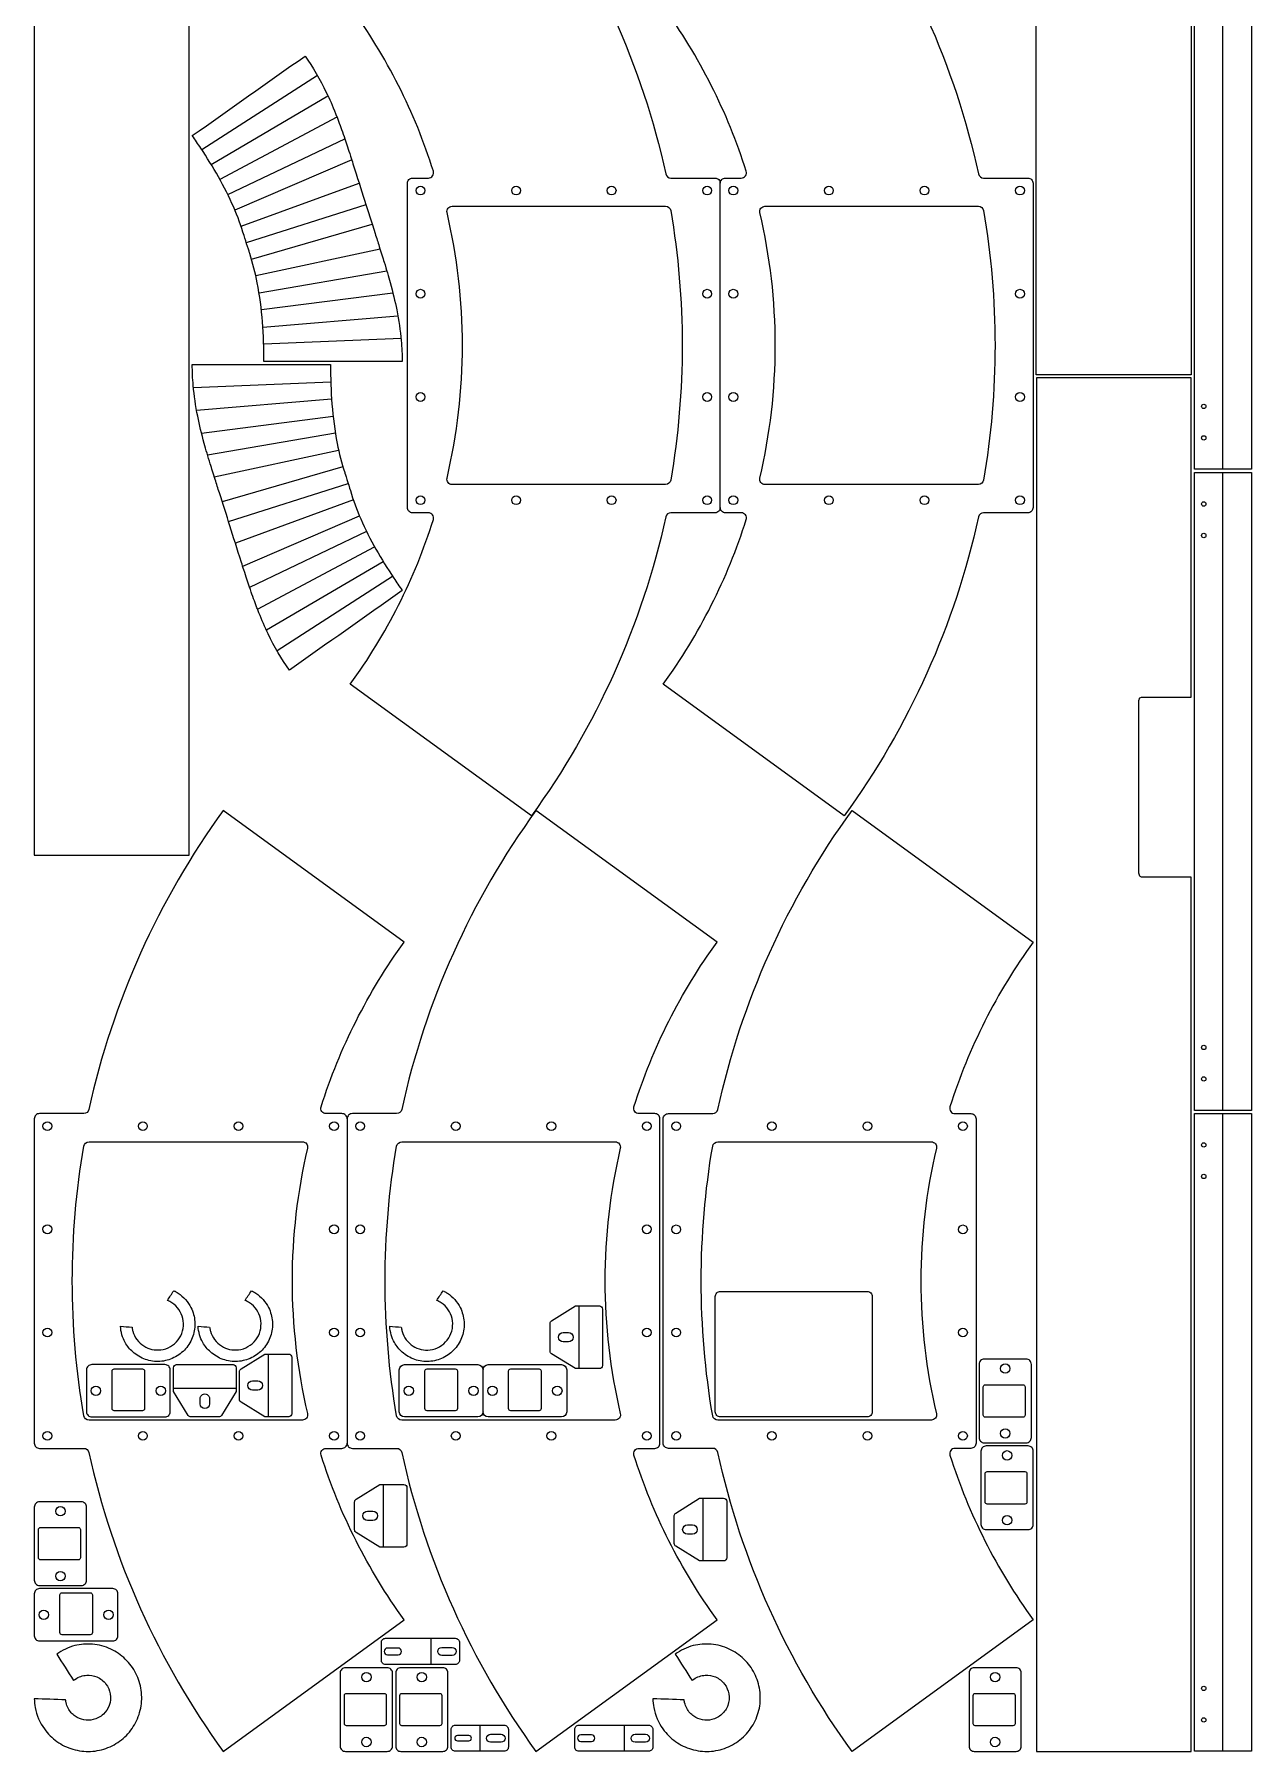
# Model space of a CAD drawing. Extents: x 2593 to 3757, y 6282 to 9264.
# Drawn here: x 2593 to 3757, y 6282 to 7924 of the extents above; entities that cross this region are included whole.
import ezdxf

# ---------------------------------------------------------------- set-up
doc = ezdxf.new("R2010")
doc.units = 0

# ---------------------------------------------------------------- blocks, each defined once
blk = doc.blocks.new('Part1909717118', base_point=(495, -40))
at = {"layer": '1'}
for points in [[(545, 35, 0.414214), (540, 40), (500, 40, 0.414214), (495, 35), (495, -35, 0.414214), (500, -40), (540, -40, 0.414214), (545, -35)], [(539, 13.5), (539, -13.5, -0.414214), (537, -15.5), (501, -15.5, -0.414214), (499, -13.5), (499, 13.5, -0.414214), (501, 15.5), (537, 15.5, -0.414214)]]:
    blk.add_lwpolyline(points, format="xyb", close=True, dxfattribs=at)
for centre in [(520, 31), (520, -31)]:
    blk.add_circle(centre, 4.5, dxfattribs=at)
blk = doc.blocks.new('Part1094538874', base_point=(495, -40))
at = {"layer": '1'}
for points in [[(545, 35, 0.414214), (540, 40), (500, 40, 0.414214), (495, 35), (495, -35, 0.414214), (500, -40), (540, -40, 0.414214), (545, -35)], [(539, 13.5), (539, -13.5, -0.414214), (537, -15.5), (501, -15.5, -0.414214), (499, -13.5), (499, 13.5, -0.414214), (501, 15.5), (537, 15.5, -0.414214)]]:
    blk.add_lwpolyline(points, format="xyb", close=True, dxfattribs=at)
for centre in [(520, 31), (520, -31)]:
    blk.add_circle(centre, 4.5, dxfattribs=at)
blk = doc.blocks.new('Part550898268', base_point=(495, -40))
at = {"layer": '1'}
for points in [[(545, 35, 0.414214), (540, 40), (500, 40, 0.414214), (495, 35), (495, -35, 0.414214), (500, -40), (540, -40, 0.414214), (545, -35)], [(539, 13.5), (539, -13.5, -0.414214), (537, -15.5), (501, -15.5, -0.414214), (499, -13.5), (499, 13.5, -0.414214), (501, 15.5), (537, 15.5, -0.414214)]]:
    blk.add_lwpolyline(points, format="xyb", close=True, dxfattribs=at)
for centre in [(520, 31), (520, -31)]:
    blk.add_circle(centre, 4.5, dxfattribs=at)
blk = doc.blocks.new('Part1420190071', base_point=(-37.2, 219.8))
at = {"layer": '1'}
for points in [[(12.9, 276.8), (12.9, 222.8, -0.414214), (9.9, 219.8), (-13, 219.8), (-35.7, 233.9, -0.259289), (-37.2, 236.4), (-37.2, 263.1, -0.259289), (-35.7, 265.6), (-13, 279.8), (9.9, 279.8, -0.414214)], [(-19.7, 254.3, -1), (-19.7, 245.3), (-24.7, 245.3, -1), (-24.7, 254.3)]]:
    blk.add_lwpolyline(points, format="xyb", close=True, dxfattribs=at)
at = {"layer": '2'}
blk.add_line((-9.8, 279.8), (-9.8, 219.8), dxfattribs=at)
blk = doc.blocks.new('Part1095108954', base_point=(-37.2, 219.8))
at = {"layer": '1'}
for points in [[(12.9, 276.8), (12.9, 222.8, -0.414214), (9.9, 219.8), (-13, 219.8), (-35.7, 233.9, -0.259289), (-37.2, 236.4), (-37.2, 263.1, -0.259289), (-35.7, 265.6), (-13, 279.8), (9.9, 279.8, -0.414214)], [(-19.7, 254.3, -1), (-19.7, 245.3), (-24.7, 245.3, -1), (-24.7, 254.3)]]:
    blk.add_lwpolyline(points, format="xyb", close=True, dxfattribs=at)
at = {"layer": '2'}
blk.add_line((-9.8, 279.8), (-9.8, 219.8), dxfattribs=at)
blk = doc.blocks.new('CommonPart', base_point=(3, 3))
at = {"layer": '1'}
blk.add_lwpolyline([(302, 607.7, 0.414214), (297, 612.7), (281.9, 612.7, -0.507251), (277.1, 619.2, -0.08052), (356.6, 776.7), (183.5, 902.4, 0.103464), (55.2, 616.7, -0.352294), (50.3, 612.7), (8, 612.7, 0.414214), (3, 607.7), (3, 297.7, 0.414214), (8, 292.7), (50.3, 292.7, -0.352294), (55.2, 288.8, 0.103464), (183.5, 3), (356.6, 128.8, -0.08052), (277.1, 286.2, -0.507251), (281.9, 292.7), (297, 292.7, 0.414214), (302, 297.7)], format="xyb", dxfattribs=at)
for points in [[(302, 607.7), (302, 297.7, 0.414214), (307, 292.7), (349.3, 292.7, -0.352294), (354.2, 288.8, 0.103464), (482.5, 3), (655.6, 128.8, -0.08052), (576.1, 286.2, -0.507251), (580.9, 292.7), (596, 292.7, 0.414214), (601, 297.7), (601, 607.7, 0.414214), (596, 612.7), (580.9, 612.7, -0.507251), (576.1, 619.2, -0.08052), (655.6, 776.7), (482.5, 902.4, 0.103464), (354.2, 616.7, -0.352294), (349.3, 612.7), (307, 612.7, 0.414214)], [(55.3, 585.7), (259.3, 585.7, -0.483733), (264.1, 579.6, 0.116221), (264.1, 325.9, -0.483733), (259.3, 319.7), (55.3, 319.7, -0.365353), (50.3, 323.9, -0.08503), (50.3, 581.6, -0.365353)], [(354.3, 585.7), (558.3, 585.7, -0.483733), (563.1, 579.6, 0.116221), (563.1, 325.9, -0.483733), (558.3, 319.7), (354.3, 319.7, -0.365353), (349.3, 323.9, -0.08503), (349.3, 581.6, -0.365353)]]:
    blk.add_lwpolyline(points, format="xyb", close=True, dxfattribs=at)
for centre in [(15.5, 600.7), (106.8, 600.7), (198.2, 600.7), (289.5, 600.7), (314.5, 600.7), (405.8, 600.7), (497.2, 600.7), (588.5, 600.7), (15.5, 502.1), (289.5, 502.1), (314.5, 502.1), (588.5, 502.1), (15.5, 403.4), (289.5, 403.4), (314.5, 403.4), (588.5, 403.4), (15.5, 304.7), (106.8, 304.7), (198.2, 304.7), (289.5, 304.7), (314.5, 304.7), (405.8, 304.7), (497.2, 304.7), (588.5, 304.7)]:
    blk.add_circle(centre, 4.2, dxfattribs=at)
blk = doc.blocks.new('CommonPart1517067469', base_point=(351.8044, 322.721))
at = {"layer": '1'}
blk.add_lwpolyline([(431.8044, 327.721, -0.414213562), (426.8044, 322.721), (356.8044, 322.721, -0.414213562), (351.8044, 327.721), (351.8044, 367.721, -0.414213562), (356.8044, 372.721), (426.8044, 372.721, -0.414213562), (431.8044, 367.721)], format="xyb", dxfattribs=at)
for points in [[(405.3044, 328.721), (378.3044, 328.721, -0.414213562), (376.3044, 330.721), (376.3044, 366.721, -0.414213562), (378.3044, 368.721), (405.3044, 368.721, -0.414213562), (407.3044, 366.721), (407.3044, 330.721, -0.414213562)], [(431.8045, 367.721, -0.414213562), (436.8045, 372.721), (506.8045, 372.721, -0.414213562), (511.8045, 367.721), (511.8045, 327.721, -0.414213562), (506.8045, 322.721), (436.8045, 322.721, -0.414213562), (431.8045, 327.721)], [(485.3045, 328.721), (458.3045, 328.721, -0.414213562), (456.3045, 330.721), (456.3045, 366.721, -0.414213562), (458.3045, 368.721), (485.3045, 368.721, -0.414213562), (487.3045, 366.721), (487.3045, 330.721, -0.414213562)]]:
    blk.add_lwpolyline(points, format="xyb", close=True, dxfattribs=at)
for centre in [(360.8044, 347.721), (422.8044, 347.721), (440.8045, 347.721), (502.8045, 347.721)]:
    blk.add_circle(centre, 4.5, dxfattribs=at)
blk = doc.blocks.new('Part101259975', base_point=(-37.2, 219.8))
at = {"layer": '1'}
for points in [[(12.9, 276.8), (12.9, 222.8, -0.414214), (9.9, 219.8), (-13, 219.8), (-35.7, 233.9, -0.259289), (-37.2, 236.4), (-37.2, 263.1, -0.259289), (-35.7, 265.6), (-13, 279.8), (9.9, 279.8, -0.414214)], [(-19.7, 254.3, -1), (-19.7, 245.3), (-24.7, 245.3, -1), (-24.7, 254.3)]]:
    blk.add_lwpolyline(points, format="xyb", close=True, dxfattribs=at)
at = {"layer": '2'}
blk.add_line((-9.8, 279.8), (-9.8, 219.8), dxfattribs=at)
blk = doc.blocks.new('Part1013852113', base_point=(-37.2, 219.8))
at = {"layer": '1'}
for points in [[(12.9, 276.8), (12.9, 222.8, -0.414214), (9.9, 219.8), (-13, 219.8), (-35.7, 233.9, -0.259289), (-37.2, 236.4), (-37.2, 263.1, -0.259289), (-35.7, 265.6), (-13, 279.8), (9.9, 279.8, -0.414214)], [(-19.7, 254.3, -1), (-19.7, 245.3), (-24.7, 245.3, -1), (-24.7, 254.3)]]:
    blk.add_lwpolyline(points, format="xyb", close=True, dxfattribs=at)
at = {"layer": '2'}
blk.add_line((-9.8, 279.8), (-9.8, 219.8), dxfattribs=at)
blk = doc.blocks.new('Part1647862757', base_point=(-25, -12.5))
at = {"layer": '1'}
for points in [[(49.7, 8.5), (49.7, -8.5, -0.414214), (45.7, -12.5), (-21, -12.5, -0.414214), (-25, -8.5), (-25, 8.5, -0.414214), (-21, 12.5), (45.7, 12.5, -0.414214)], [(-9, 3.2), (-19, 3.2, 1), (-19, -3.2), (-9, -3.2, 1)], [(42.7, 3.8, -1), (42.7, -3.8), (32.7, -3.8, -1), (32.7, 3.8)]]:
    blk.add_lwpolyline(points, format="xyb", close=True, dxfattribs=at)
at = {"layer": '2'}
blk.add_line((22.4, 12.5), (22.4, -12.5), dxfattribs=at)
blk = doc.blocks.new('Part1289745272', base_point=(-15, -12.5))
at = {"layer": '1'}
for points in [[(39.7, 8.5), (39.7, -8.5, -0.414214), (35.7, -12.5), (-11, -12.5, -0.414214), (-15, -8.5), (-15, 8.5, -0.414214), (-11, 12.5), (35.7, 12.5, -0.414214)], [(2, 2.5), (-9, 2.5, 1), (-9, -2.5), (2, -2.5, 1)], [(32.7, 3.8, -1), (32.7, -3.8), (22.7, -3.8, -1), (22.7, 3.8)]]:
    blk.add_lwpolyline(points, format="xyb", close=True, dxfattribs=at)
at = {"layer": '2'}
blk.add_line((12.4, 12.5), (12.4, -12.5), dxfattribs=at)
blk = doc.blocks.new('Part1858562523', base_point=(495, -40))
at = {"layer": '1'}
for points in [[(545, 35, 0.414214), (540, 40), (500, 40, 0.414214), (495, 35), (495, -35, 0.414214), (500, -40), (540, -40, 0.414214), (545, -35)], [(539, 13.5), (539, -13.5, -0.414214), (537, -15.5), (501, -15.5, -0.414214), (499, -13.5), (499, 13.5, -0.414214), (501, 15.5), (537, 15.5, -0.414214)]]:
    blk.add_lwpolyline(points, format="xyb", close=True, dxfattribs=at)
for centre in [(520, 31), (520, -31)]:
    blk.add_circle(centre, 4.5, dxfattribs=at)
blk = doc.blocks.new('Part1305250685', base_point=(-25, -12.5))
at = {"layer": '1'}
for points in [[(49.7, 8.5), (49.7, -8.5, -0.414214), (45.7, -12.5), (-21, -12.5, -0.414214), (-25, -8.5), (-25, 8.5, -0.414214), (-21, 12.5), (45.7, 12.5, -0.414214)], [(-9, 3.2), (-19, 3.2, 1), (-19, -3.2), (-9, -3.2, 1)], [(42.7, 3.8, -1), (42.7, -3.8), (32.7, -3.8, -1), (32.7, 3.8)]]:
    blk.add_lwpolyline(points, format="xyb", close=True, dxfattribs=at)
at = {"layer": '2'}
blk.add_line((22.4, 12.5), (22.4, -12.5), dxfattribs=at)
blk = doc.blocks.new('Part1298419908', base_point=(495, -40))
at = {"layer": '1'}
for points in [[(545, 35, 0.414214), (540, 40), (500, 40, 0.414214), (495, 35), (495, -35, 0.414214), (500, -40), (540, -40, 0.414214), (545, -35)], [(539, 13.5), (539, -13.5, -0.414214), (537, -15.5), (501, -15.5, -0.414214), (499, -13.5), (499, 13.5, -0.414214), (501, 15.5), (537, 15.5, -0.414214)]]:
    blk.add_lwpolyline(points, format="xyb", close=True, dxfattribs=at)
for centre in [(520, 31), (520, -31)]:
    blk.add_circle(centre, 4.5, dxfattribs=at)
blk = doc.blocks.new('Part1161481495', base_point=(-37.2, 219.8))
at = {"layer": '1'}
for points in [[(12.9, 276.8), (12.9, 222.8, -0.414214), (9.9, 219.8), (-13, 219.8), (-35.7, 233.9, -0.259289), (-37.2, 236.4), (-37.2, 263.1, -0.259289), (-35.7, 265.6), (-13, 279.8), (9.9, 279.8, -0.414214)], [(-19.7, 254.3, -1), (-19.7, 245.3), (-24.7, 245.3, -1), (-24.7, 254.3)]]:
    blk.add_lwpolyline(points, format="xyb", close=True, dxfattribs=at)
at = {"layer": '2'}
blk.add_line((-9.8, 279.8), (-9.8, 219.8), dxfattribs=at)
blk = doc.blocks.new('Part527272456', base_point=(-449.7, 445.9))
at = {"layer": '1'}
for points in [[(449.7, 619), (323.9, 445.9, 0.08052), (166.5, 525.4, 0.507251), (160, 520.6), (160, 505.5, -0.414214), (155, 500.5), (-155, 500.5, -0.414214), (-160, 505.5), (-160, 520.6, 0.507251), (-166.5, 525.4, 0.08052), (-323.9, 445.9), (-449.7, 619, -0.103464), (-163.9, 747.3, 0.352294), (-160, 752.2), (-160, 794.5, -0.414214), (-155, 799.5), (155, 799.5, -0.414214), (160, 794.5), (160, 752.2, 0.352294), (163.9, 747.3, -0.103464)], [(133, 747.2), (133, 543.2, -0.483733), (126.9, 538.4, 0.116221), (-126.9, 538.4, -0.483733), (-133, 543.2), (-133, 747.2, -0.365353), (-128.8, 752.2, -0.08503), (128.8, 752.2, -0.365353)]]:
    blk.add_lwpolyline(points, format="xyb", close=True, dxfattribs=at)
for centre in [(-148, 787), (-49.3, 787), (49.3, 787), (148, 787), (-148, 695.7), (148, 695.7), (-148, 604.3), (148, 604.3), (-148, 513), (-49.3, 513), (49.3, 513), (148, 513)]:
    blk.add_circle(centre, 4.2, dxfattribs=at)
blk = doc.blocks.new('Part1564377105', base_point=(495, -40))
at = {"layer": '1'}
for points in [[(545, 35, 0.414214), (540, 40), (500, 40, 0.414214), (495, 35), (495, -35, 0.414214), (500, -40), (540, -40, 0.414214), (545, -35)], [(539, 13.5), (539, -13.5, -0.414214), (537, -15.5), (501, -15.5, -0.414214), (499, -13.5), (499, 13.5, -0.414214), (501, 15.5), (537, 15.5, -0.414214)]]:
    blk.add_lwpolyline(points, format="xyb", close=True, dxfattribs=at)
for centre in [(520, 31), (520, -31)]:
    blk.add_circle(centre, 4.5, dxfattribs=at)
blk = doc.blocks.new('Part1990614633', base_point=(495, -40))
at = {"layer": '1'}
for points in [[(545, 35, 0.414214), (540, 40), (500, 40, 0.414214), (495, 35), (495, -35, 0.414214), (500, -40), (540, -40, 0.414214), (545, -35)], [(539, 13.5), (539, -13.5, -0.414214), (537, -15.5), (501, -15.5, -0.414214), (499, -13.5), (499, 13.5, -0.414214), (501, 15.5), (537, 15.5, -0.414214)]]:
    blk.add_lwpolyline(points, format="xyb", close=True, dxfattribs=at)
for centre in [(520, 31), (520, -31)]:
    blk.add_circle(centre, 4.5, dxfattribs=at)
blk = doc.blocks.new('Part727351628', base_point=(495, -40))
at = {"layer": '1'}
for points in [[(545, 35, 0.414214), (540, 40), (500, 40, 0.414214), (495, 35), (495, -35, 0.414214), (500, -40), (540, -40, 0.414214), (545, -35)], [(539, 13.5), (539, -13.5, -0.414214), (537, -15.5), (501, -15.5, -0.414214), (499, -13.5), (499, 13.5, -0.414214), (501, 15.5), (537, 15.5, -0.414214)]]:
    blk.add_lwpolyline(points, format="xyb", close=True, dxfattribs=at)
for centre in [(520, 31), (520, -31)]:
    blk.add_circle(centre, 4.5, dxfattribs=at)
blk = doc.blocks.new('Part500250810', base_point=(-124.7, -304.8))
at = {"layer": '1'}
blk.add_lwpolyline([(-70, 304.8), (-70, -304.8), (-124.7, -304.8), (-124.7, 304.8)], close=True, dxfattribs=at)
for centre in [(-115.7, 274.8), (-115.7, 244.7), (-115.7, -244.7), (-115.7, -274.8)]:
    blk.add_circle(centre, 2.1, dxfattribs=at)
at = {"layer": '2'}
blk.add_line((-97.4, -304.8), (-97.4, 304.8), dxfattribs=at)
blk = doc.blocks.new('Part271205796', base_point=(-124.7, -304.8))
at = {"layer": '1'}
blk.add_lwpolyline([(-70, 304.8), (-70, -304.8), (-124.7, -304.8), (-124.7, 304.8)], close=True, dxfattribs=at)
for centre in [(-115.7, 274.8), (-115.7, 244.7), (-115.7, -244.7), (-115.7, -274.8)]:
    blk.add_circle(centre, 2.1, dxfattribs=at)
at = {"layer": '2'}
blk.add_line((-97.4, -304.8), (-97.4, 304.8), dxfattribs=at)
blk = doc.blocks.new('Part218827107', base_point=(0, -150.8))
at = {"layer": '1'}
blk.add_open_spline([(292, -58), (266.7, -22), (241.3, 13.9), (215.9, 49.8), (215.9, 49.8), (212, 47.1), (208, 44.4), (204, 41.7), (204, 41.7), (186, 29.8), (167.3, 18.8), (147.4, 10.2), (147.4, 10.2), (138.6, 6.3), (129.5, 3.1), (120.3, 0.3), (120.3, 0.3), (114.6, -1.4), (103.8, -5), (103.2, -5.1), (103.2, -5.1), (94, -8.1), (84.7, -10.5), (75.3, -12.3), (75.3, -12.3), (50.5, -17.1), (25.2, -18.7), (0, -18.7), (0, -18.7), (0, -62.8), (0, -106.8), (0, -150.8), (0, -150.8), (6.6, -150.8), (13.2, -150.5), (20, -149.9), (20, -149.9), (29.6, -149), (39.2, -147.6), (49.4, -145.6), (49.4, -145.6), (57.5, -144), (66, -141.9), (75.5, -139.3), (75.5, -139.3), (81.3, -137.7), (87.8, -135.8), (94.9, -133.6), (94.9, -133.6), (99.2, -132.3), (104.2, -130.7), (109.9, -128.9), (109.9, -128.9), (114.1, -127.6), (118.2, -126.3), (122.4, -124.9), (122.4, -124.9), (144.5, -117.8), (162.8, -112.1), (189, -103.8), (189, -103.8), (191.4, -103), (193.8, -102.3), (196.2, -101.5), (196.2, -101.5), (203.1, -99.3), (207.7, -97.7), (212.7, -96.1), (212.7, -96.1), (219.1, -93.9), (224.5, -92), (229.7, -90), (229.7, -90), (230.9, -89.5), (232.2, -89.1), (233.5, -88.6), (233.5, -88.6), (234.7, -88.1), (235.9, -87.6), (237.1, -87.1), (237.1, -87.1), (244.3, -84.3), (251, -81.4), (257.3, -78.3), (257.3, -78.3), (269.8, -72.3), (281.3, -65.5), (292, -58)], degree=3, knots=[0, 0, 0, 0, 0.045455, 0.045455, 0.045455, 0.045455, 0.090909, 0.090909, 0.090909, 0.090909, 0.136364, 0.136364, 0.136364, 0.136364, 0.181818, 0.181818, 0.181818, 0.181818, 0.227273, 0.227273, 0.227273, 0.227273, 0.272727, 0.272727, 0.272727, 0.272727, 0.318182, 0.318182, 0.318182, 0.318182, 0.363636, 0.363636, 0.363636, 0.363636, 0.409091, 0.409091, 0.409091, 0.409091, 0.454545, 0.454545, 0.454545, 0.454545, 0.5, 0.5, 0.5, 0.5, 0.545455, 0.545455, 0.545455, 0.545455, 0.590909, 0.590909, 0.590909, 0.590909, 0.636364, 0.636364, 0.636364, 0.636364, 0.681818, 0.681818, 0.681818, 0.681818, 0.727273, 0.727273, 0.727273, 0.727273, 0.772727, 0.772727, 0.772727, 0.772727, 0.818182, 0.818182, 0.818182, 0.818182, 0.863636, 0.863636, 0.863636, 0.863636, 0.909091, 0.909091, 0.909091, 0.909091, 0.954545, 0.954545, 0.954545, 0.954545, 1, 1, 1, 1], dxfattribs=at)
at = {"layer": '2'}
for p, q in [((273.4, -69.8), (202.3, 40.6)), ((233.6, -88.5), (174.1, 23.5)), ((188.4, 31.7), (253.9, -79.9)), ((129.3, 3.2), (170.6, -109.6)), ((192.7, -102.6), (144.6, 9)), ((159.6, 15.8), (212.9, -96)), ((65.4, -142), (49.3, -16.2)), ((65.6, -14), (86.6, -136.1)), ((107.3, -129.8), (81.9, -11)), ((97.7, -6.8), (131.2, -122.1)), ((149.8, -116.2), (113.6, -1.8)), ((22, -149.7), (16.5, -18.5)), ((32.9, -17.7), (43.8, -146.7))]:
    blk.add_line(p, q, dxfattribs=at)
blk = doc.blocks.new('CommonPart524169450', base_point=(305, 897.3))
at = {"layer": '1'}
blk.add_lwpolyline([(658.6, 1192, -0.414214), (653.6, 1187), (611.4, 1187, 0.352294), (606.5, 1183.1, -0.103464), (478.1, 897.3), (305, 1023.1, 0.08052), (384.5, 1180.5, 0.507251), (379.7, 1187), (364.6, 1187, -0.414214), (359.6, 1192), (359.6, 1502, -0.414214), (364.6, 1507), (379.7, 1507, 0.507251), (384.5, 1513.5, 0.08052), (305, 1671), (478.1, 1796.8, -0.103464), (606.5, 1511, 0.352294), (611.4, 1507), (653.6, 1507, -0.414214), (658.6, 1502)], format="xyb", dxfattribs=at)
for points in [[(658.6, 1502, -0.414214), (663.6, 1507), (678.7, 1507, 0.507251), (683.5, 1513.5, 0.08052), (604, 1671), (777.1, 1796.8, -0.103464), (905.5, 1511, 0.352294), (910.4, 1507), (952.6, 1507, -0.414214), (957.6, 1502), (957.6, 1192, -0.414214), (952.6, 1187), (910.4, 1187, 0.352294), (905.5, 1183.1, -0.103464), (777.1, 897.3), (604, 1023.1, 0.08052), (683.5, 1180.5, 0.507251), (678.7, 1187), (663.6, 1187, -0.414214), (658.6, 1192)], [(606.4, 1214), (402.4, 1214, -0.483733), (397.5, 1220.2, 0.116221), (397.5, 1473.9, -0.483733), (402.4, 1480), (606.4, 1480, -0.365353), (611.3, 1475.9, -0.08503), (611.3, 1218.2, -0.365353)], [(905.4, 1214), (701.4, 1214, -0.483733), (696.5, 1220.2, 0.116221), (696.5, 1473.9, -0.483733), (701.4, 1480), (905.4, 1480, -0.365353), (910.3, 1475.9, -0.08503), (910.3, 1218.2, -0.365353)]]:
    blk.add_lwpolyline(points, format="xyb", close=True, dxfattribs=at)
for centre in [(372.1, 1495), (463.5, 1495), (554.8, 1495), (646.1, 1495), (671.1, 1495), (762.5, 1495), (853.8, 1495), (945.1, 1495), (372.1, 1396.4), (646.1, 1396.4), (671.1, 1396.4), (945.1, 1396.4), (372.1, 1297.7), (646.1, 1297.7), (671.1, 1297.7), (945.1, 1297.7), (372.1, 1199), (463.5, 1199), (554.8, 1199), (646.1, 1199), (671.1, 1199), (762.5, 1199), (853.8, 1199), (945.1, 1199)]:
    blk.add_circle(centre, 4.2, dxfattribs=at)
blk = doc.blocks.new('Part1910796344', base_point=(-124.7, -304.8))
at = {"layer": '1'}
blk.add_lwpolyline([(-70, 304.8), (-70, -304.8), (-124.7, -304.8), (-124.7, 304.8)], close=True, dxfattribs=at)
for centre in [(-115.7, 274.8), (-115.7, 244.7), (-115.7, -244.7), (-115.7, -274.8)]:
    blk.add_circle(centre, 2.1, dxfattribs=at)
at = {"layer": '2'}
blk.add_line((-97.4, -304.8), (-97.4, 304.8), dxfattribs=at)
blk = doc.blocks.new('Part1495956721', base_point=(0, -150.8))
at = {"layer": '1'}
blk.add_open_spline([(292, -58), (266.7, -22), (241.3, 13.9), (215.9, 49.8), (215.9, 49.8), (212, 47.1), (208, 44.4), (204, 41.7), (204, 41.7), (186, 29.8), (167.3, 18.8), (147.4, 10.2), (147.4, 10.2), (138.6, 6.3), (129.5, 3.1), (120.3, 0.3), (120.3, 0.3), (114.6, -1.4), (103.8, -5), (103.2, -5.1), (103.2, -5.1), (94, -8.1), (84.7, -10.5), (75.3, -12.3), (75.3, -12.3), (50.5, -17.1), (25.2, -18.7), (0, -18.7), (0, -18.7), (0, -62.8), (0, -106.8), (0, -150.8), (0, -150.8), (6.6, -150.8), (13.2, -150.5), (20, -149.9), (20, -149.9), (29.6, -149), (39.2, -147.6), (49.4, -145.6), (49.4, -145.6), (57.5, -144), (66, -141.9), (75.5, -139.3), (75.5, -139.3), (81.3, -137.7), (87.8, -135.8), (94.9, -133.6), (94.9, -133.6), (99.2, -132.3), (104.2, -130.7), (109.9, -128.9), (109.9, -128.9), (114.1, -127.6), (118.2, -126.3), (122.4, -124.9), (122.4, -124.9), (144.5, -117.8), (162.8, -112.1), (189, -103.8), (189, -103.8), (191.4, -103), (193.8, -102.3), (196.2, -101.5), (196.2, -101.5), (203.1, -99.3), (207.7, -97.7), (212.7, -96.1), (212.7, -96.1), (219.1, -93.9), (224.5, -92), (229.7, -90), (229.7, -90), (230.9, -89.5), (232.2, -89.1), (233.5, -88.6), (233.5, -88.6), (234.7, -88.1), (235.9, -87.6), (237.1, -87.1), (237.1, -87.1), (244.3, -84.3), (251, -81.4), (257.3, -78.3), (257.3, -78.3), (269.8, -72.3), (281.3, -65.5), (292, -58)], degree=3, knots=[0, 0, 0, 0, 0.045455, 0.045455, 0.045455, 0.045455, 0.090909, 0.090909, 0.090909, 0.090909, 0.136364, 0.136364, 0.136364, 0.136364, 0.181818, 0.181818, 0.181818, 0.181818, 0.227273, 0.227273, 0.227273, 0.227273, 0.272727, 0.272727, 0.272727, 0.272727, 0.318182, 0.318182, 0.318182, 0.318182, 0.363636, 0.363636, 0.363636, 0.363636, 0.409091, 0.409091, 0.409091, 0.409091, 0.454545, 0.454545, 0.454545, 0.454545, 0.5, 0.5, 0.5, 0.5, 0.545455, 0.545455, 0.545455, 0.545455, 0.590909, 0.590909, 0.590909, 0.590909, 0.636364, 0.636364, 0.636364, 0.636364, 0.681818, 0.681818, 0.681818, 0.681818, 0.727273, 0.727273, 0.727273, 0.727273, 0.772727, 0.772727, 0.772727, 0.772727, 0.818182, 0.818182, 0.818182, 0.818182, 0.863636, 0.863636, 0.863636, 0.863636, 0.909091, 0.909091, 0.909091, 0.909091, 0.954545, 0.954545, 0.954545, 0.954545, 1, 1, 1, 1], dxfattribs=at)
at = {"layer": '2'}
for p, q in [((273.4, -69.8), (202.3, 40.6)), ((233.6, -88.5), (174.1, 23.5)), ((188.4, 31.7), (253.9, -79.9)), ((129.3, 3.2), (170.6, -109.6)), ((192.7, -102.6), (144.6, 9)), ((159.6, 15.8), (212.9, -96)), ((65.4, -142), (49.3, -16.2)), ((65.6, -14), (86.6, -136.1)), ((107.3, -129.8), (81.9, -11)), ((97.7, -6.8), (131.2, -122.1)), ((149.8, -116.2), (113.6, -1.8)), ((22, -149.7), (16.5, -18.5)), ((32.9, -17.7), (43.8, -146.7))]:
    blk.add_line(p, q, dxfattribs=at)

msp = doc.modelspace()

# ---------------------------------------------------------------- linework, layer by layer
at = {"layer": '1'}
msp.add_lwpolyline([(3550.7, 8911.6), (3698.7, 8911.6), (3698.7, 8861.6), (3648.7, 8861.6), (3648.7, 8433.1), (3698.7, 8433.1), (3698.7, 7598.6), (3550.7, 7598.6)], close=True, dxfattribs=at)
msp.add_lwpolyline([(3393.9, 6717.3), (3393.9, 6607.3, -0.414214), (3388.9, 6602.3), (3248.9, 6602.3, -0.414214), (3243.9, 6607.3), (3243.9, 6717.3, -0.414214), (3248.9, 6722.3), (3388.9, 6722.3, -0.414214)], format="xyb", close=True, dxfattribs=at)
for points, knots in [([(2593, 8452.1), (2642.4, 8452.1), (2691.7, 8452.1), (2741, 8452.1), (2741, 8452.1), (2741, 8350.4), (2741, 8248.7), (2741, 8147), (2741, 8147), (2725.4, 8147), (2709.7, 8147), (2694, 8147), (2694, 8147), (2694, 8146.9), (2693.9, 8146.9), (2693.8, 8146.9), (2693.8, 8146.9), (2693.7, 8146.9), (2693.6, 8146.9), (2693.5, 8146.9), (2693.5, 8146.9), (2692.9, 8146.8), (2692.4, 8146.5), (2692, 8146.1), (2692, 8146.1), (2691.8, 8145.9), (2691.6, 8145.6), (2691.4, 8145.4), (2691.4, 8145.4), (2691.4, 8145.3), (2691.4, 8145.3), (2691.4, 8145.2), (2691.4, 8145.2), (2691.2, 8144.9), (2691.1, 8144.6), (2691.1, 8144.3), (2691.1, 8144.3), (2691.1, 8144.1), (2691.1, 8143.9), (2691, 8143.7), (2691, 8143.7), (2691, 8088.6), (2691, 8033.5), (2691, 7978.4), (2691, 7978.4), (2691, 7978.4), (2691.1, 7978.3), (2691.1, 7978.3), (2691.1, 7978.3), (2691.1, 7978), (2691.1, 7977.8), (2691.1, 7977.5), (2691.1, 7977.5), (2691.3, 7976.9), (2691.6, 7976.3), (2692, 7975.8), (2692, 7975.8), (2692.2, 7975.6), (2692.4, 7975.4), (2692.7, 7975.2), (2692.7, 7975.2), (2693.1, 7975), (2693.5, 7974.9), (2694, 7974.9), (2694, 7974.9), (2694, 7974.9), (2694, 7974.9), (2694, 7974.9), (2694, 7974.9), (2709.7, 7974.9), (2725.4, 7974.9), (2741, 7974.9), (2741, 7974.9), (2741, 7696.3), (2741, 7417.7), (2741, 7139.2), (2741, 7139.2), (2691.7, 7139.2), (2642.4, 7139.2), (2593, 7139.2), (2593, 7139.2), (2593, 7576.8), (2593, 8014.5), (2593, 8452.1)], [0, 0, 0, 0, 0.047619, 0.047619, 0.047619, 0.047619, 0.095238, 0.095238, 0.095238, 0.095238, 0.142857, 0.142857, 0.142857, 0.142857, 0.190476, 0.190476, 0.190476, 0.190476, 0.238095, 0.238095, 0.238095, 0.238095, 0.285714, 0.285714, 0.285714, 0.285714, 0.333333, 0.333333, 0.333333, 0.333333, 0.380952, 0.380952, 0.380952, 0.380952, 0.428571, 0.428571, 0.428571, 0.428571, 0.47619, 0.47619, 0.47619, 0.47619, 0.52381, 0.52381, 0.52381, 0.52381, 0.571429, 0.571429, 0.571429, 0.571429, 0.619048, 0.619048, 0.619048, 0.619048, 0.666667, 0.666667, 0.666667, 0.666667, 0.714286, 0.714286, 0.714286, 0.714286, 0.761905, 0.761905, 0.761905, 0.761905, 0.809524, 0.809524, 0.809524, 0.809524, 0.857143, 0.857143, 0.857143, 0.857143, 0.904762, 0.904762, 0.904762, 0.904762, 0.952381, 0.952381, 0.952381, 0.952381, 1, 1, 1, 1]), ([(3550.8, 7595.6), (3600.2, 7595.6), (3649.5, 7595.6), (3698.8, 7595.6), (3698.8, 7595.6), (3698.8, 7493.9), (3698.8, 7392.1), (3698.8, 7290.4), (3698.8, 7290.4), (3683.2, 7290.4), (3667.5, 7290.4), (3651.8, 7290.4), (3651.8, 7290.4), (3651.8, 7290.4), (3651.7, 7290.4), (3651.6, 7290.4), (3651.6, 7290.4), (3651.5, 7290.4), (3651.4, 7290.4), (3651.3, 7290.3), (3651.3, 7290.3), (3650.7, 7290.2), (3650.2, 7290), (3649.8, 7289.6), (3649.8, 7289.6), (3649.6, 7289.4), (3649.4, 7289.1), (3649.2, 7288.8), (3649.2, 7288.8), (3649.2, 7288.8), (3649.2, 7288.7), (3649.2, 7288.7), (3649.2, 7288.7), (3649, 7288.4), (3648.9, 7288), (3648.9, 7287.7), (3648.9, 7287.7), (3648.9, 7287.5), (3648.8, 7287.4), (3648.8, 7287.2), (3648.8, 7287.2), (3648.8, 7232.1), (3648.8, 7177), (3648.8, 7121.9), (3648.8, 7121.9), (3648.8, 7121.8), (3648.8, 7121.8), (3648.9, 7121.7), (3648.9, 7121.7), (3648.9, 7121.5), (3648.9, 7121.2), (3648.9, 7121), (3648.9, 7121), (3649.1, 7120.4), (3649.4, 7119.8), (3649.8, 7119.3), (3649.8, 7119.3), (3650, 7119), (3650.2, 7118.8), (3650.5, 7118.7), (3650.5, 7118.7), (3650.9, 7118.4), (3651.3, 7118.3), (3651.8, 7118.3), (3651.8, 7118.3), (3651.8, 7118.3), (3651.8, 7118.3), (3651.8, 7118.3), (3651.8, 7118.3), (3667.5, 7118.3), (3683.2, 7118.3), (3698.8, 7118.3), (3698.8, 7118.3), (3698.8, 6839.7), (3698.8, 6561.2), (3698.8, 6282.6), (3698.8, 6282.6), (3649.5, 6282.6), (3600.2, 6282.6), (3550.8, 6282.6), (3550.8, 6282.6), (3550.8, 6720.3), (3550.8, 7157.9), (3550.8, 7595.6)], [0, 0, 0, 0, 0.047619, 0.047619, 0.047619, 0.047619, 0.095238, 0.095238, 0.095238, 0.095238, 0.142857, 0.142857, 0.142857, 0.142857, 0.190476, 0.190476, 0.190476, 0.190476, 0.238095, 0.238095, 0.238095, 0.238095, 0.285714, 0.285714, 0.285714, 0.285714, 0.333333, 0.333333, 0.333333, 0.333333, 0.380952, 0.380952, 0.380952, 0.380952, 0.428571, 0.428571, 0.428571, 0.428571, 0.47619, 0.47619, 0.47619, 0.47619, 0.52381, 0.52381, 0.52381, 0.52381, 0.571429, 0.571429, 0.571429, 0.571429, 0.619048, 0.619048, 0.619048, 0.619048, 0.666667, 0.666667, 0.666667, 0.666667, 0.714286, 0.714286, 0.714286, 0.714286, 0.761905, 0.761905, 0.761905, 0.761905, 0.809524, 0.809524, 0.809524, 0.809524, 0.857143, 0.857143, 0.857143, 0.857143, 0.904762, 0.904762, 0.904762, 0.904762, 0.952381, 0.952381, 0.952381, 0.952381, 1, 1, 1, 1]), ([(2726.3, 6723), (2724.3, 6719.9), (2722.3, 6716.8), (2720.2, 6713.7), (2720.2, 6713.7), (2721.3, 6713.2), (2721.5, 6713.2), (2722.4, 6712.7), (2722.4, 6712.7), (2723.9, 6711.9), (2725.2, 6711), (2726.5, 6710), (2726.5, 6710), (2731.3, 6706.1), (2734.5, 6700.3), (2735.3, 6694.1), (2735.3, 6694.1), (2736.2, 6687.7), (2734.3, 6681), (2730.4, 6675.9), (2730.4, 6675.9), (2726.4, 6670.7), (2720.3, 6667.3), (2713.9, 6666.5), (2713.9, 6666.5), (2708.3, 6665.8), (2702.4, 6667.1), (2697.6, 6670.2), (2697.6, 6670.2), (2692.6, 6673.4), (2688.8, 6678.4), (2687.2, 6684.2), (2687.2, 6684.2), (2686.9, 6685.2), (2686.7, 6686.4), (2686.6, 6687.2), (2686.6, 6687.2), (2686.5, 6687.5), (2686.5, 6687.8), (2686.4, 6688.1), (2686.4, 6688.1), (2682.7, 6688.4), (2679.1, 6688.7), (2675.4, 6689.1), (2675.4, 6689.1), (2675.7, 6683.4), (2677.2, 6678.2), (2679.9, 6673.5), (2679.9, 6673.5), (2681.8, 6670.1), (2684.3, 6667), (2687.2, 6664.4), (2687.2, 6664.4), (2690.7, 6661.3), (2694.8, 6658.9), (2699.2, 6657.3), (2699.2, 6657.3), (2703.7, 6655.8), (2708.4, 6655.1), (2713.1, 6655.4), (2713.1, 6655.4), (2717.7, 6655.7), (2722.3, 6656.9), (2726.5, 6659), (2726.5, 6659), (2730.7, 6661.1), (2734.5, 6663.9), (2737.6, 6667.5), (2737.6, 6667.5), (2740.7, 6671), (2743.1, 6675.1), (2744.6, 6679.5), (2744.6, 6679.5), (2746.1, 6684), (2746.7, 6688.7), (2746.4, 6693.4), (2746.4, 6693.4), (2746.1, 6698.1), (2744.8, 6702.7), (2742.7, 6706.8), (2742.7, 6706.8), (2739.9, 6712.4), (2735.7, 6717.2), (2730.4, 6720.7), (2730.4, 6720.7), (2729.4, 6721.3), (2728.5, 6721.9), (2727.5, 6722.4), (2727.5, 6722.4), (2727.1, 6722.6), (2726.7, 6722.8), (2726.3, 6723)], [0, 0, 0, 0, 0.043478, 0.043478, 0.043478, 0.043478, 0.086957, 0.086957, 0.086957, 0.086957, 0.130435, 0.130435, 0.130435, 0.130435, 0.173913, 0.173913, 0.173913, 0.173913, 0.217391, 0.217391, 0.217391, 0.217391, 0.26087, 0.26087, 0.26087, 0.26087, 0.304348, 0.304348, 0.304348, 0.304348, 0.347826, 0.347826, 0.347826, 0.347826, 0.391304, 0.391304, 0.391304, 0.391304, 0.434783, 0.434783, 0.434783, 0.434783, 0.478261, 0.478261, 0.478261, 0.478261, 0.521739, 0.521739, 0.521739, 0.521739, 0.565217, 0.565217, 0.565217, 0.565217, 0.608696, 0.608696, 0.608696, 0.608696, 0.652174, 0.652174, 0.652174, 0.652174, 0.695652, 0.695652, 0.695652, 0.695652, 0.73913, 0.73913, 0.73913, 0.73913, 0.782609, 0.782609, 0.782609, 0.782609, 0.826087, 0.826087, 0.826087, 0.826087, 0.869565, 0.869565, 0.869565, 0.869565, 0.913043, 0.913043, 0.913043, 0.913043, 0.956522, 0.956522, 0.956522, 0.956522, 1, 1, 1, 1]), ([(2800.6, 6723), (2798.5, 6719.9), (2796.5, 6716.8), (2794.4, 6713.7), (2794.4, 6713.7), (2795.5, 6713.2), (2795.7, 6713.2), (2796.6, 6712.7), (2796.6, 6712.7), (2798.1, 6711.9), (2799.4, 6711), (2800.7, 6710), (2800.7, 6710), (2805.5, 6706.1), (2808.7, 6700.3), (2809.5, 6694.1), (2809.5, 6694.1), (2810.4, 6687.7), (2808.6, 6681), (2804.6, 6675.9), (2804.6, 6675.9), (2800.6, 6670.7), (2794.5, 6667.3), (2788.1, 6666.5), (2788.1, 6666.5), (2782.5, 6665.8), (2776.6, 6667.1), (2771.9, 6670.2), (2771.9, 6670.2), (2766.8, 6673.4), (2763.1, 6678.4), (2761.4, 6684.2), (2761.4, 6684.2), (2761.1, 6685.2), (2760.9, 6686.4), (2760.8, 6687.2), (2760.8, 6687.2), (2760.7, 6687.5), (2760.7, 6687.8), (2760.6, 6688.1), (2760.6, 6688.1), (2757, 6688.4), (2753.3, 6688.7), (2749.6, 6689.1), (2749.6, 6689.1), (2749.9, 6683.4), (2751.4, 6678.2), (2754.1, 6673.5), (2754.1, 6673.5), (2756, 6670.1), (2758.5, 6667), (2761.4, 6664.4), (2761.4, 6664.4), (2764.9, 6661.3), (2769, 6658.9), (2773.4, 6657.3), (2773.4, 6657.3), (2777.9, 6655.8), (2782.6, 6655.1), (2787.3, 6655.4), (2787.3, 6655.4), (2791.9, 6655.7), (2796.6, 6656.9), (2800.8, 6659), (2800.8, 6659), (2805, 6661.1), (2808.8, 6663.9), (2811.8, 6667.5), (2811.8, 6667.5), (2814.9, 6671), (2817.3, 6675.1), (2818.8, 6679.5), (2818.8, 6679.5), (2820.3, 6684), (2820.9, 6688.7), (2820.6, 6693.4), (2820.6, 6693.4), (2820.3, 6698.1), (2819, 6702.7), (2816.9, 6706.8), (2816.9, 6706.8), (2814.1, 6712.4), (2809.9, 6717.2), (2804.6, 6720.7), (2804.6, 6720.7), (2803.6, 6721.3), (2802.7, 6721.9), (2801.7, 6722.4), (2801.7, 6722.4), (2801.3, 6722.6), (2800.9, 6722.8), (2800.6, 6723)], [0, 0, 0, 0, 0.043478, 0.043478, 0.043478, 0.043478, 0.086957, 0.086957, 0.086957, 0.086957, 0.130435, 0.130435, 0.130435, 0.130435, 0.173913, 0.173913, 0.173913, 0.173913, 0.217391, 0.217391, 0.217391, 0.217391, 0.26087, 0.26087, 0.26087, 0.26087, 0.304348, 0.304348, 0.304348, 0.304348, 0.347826, 0.347826, 0.347826, 0.347826, 0.391304, 0.391304, 0.391304, 0.391304, 0.434783, 0.434783, 0.434783, 0.434783, 0.478261, 0.478261, 0.478261, 0.478261, 0.521739, 0.521739, 0.521739, 0.521739, 0.565217, 0.565217, 0.565217, 0.565217, 0.608696, 0.608696, 0.608696, 0.608696, 0.652174, 0.652174, 0.652174, 0.652174, 0.695652, 0.695652, 0.695652, 0.695652, 0.73913, 0.73913, 0.73913, 0.73913, 0.782609, 0.782609, 0.782609, 0.782609, 0.826087, 0.826087, 0.826087, 0.826087, 0.869565, 0.869565, 0.869565, 0.869565, 0.913043, 0.913043, 0.913043, 0.913043, 0.956522, 0.956522, 0.956522, 0.956522, 1, 1, 1, 1]), ([(2983.7, 6722.9), (2981.7, 6719.8), (2979.6, 6716.8), (2977.6, 6713.7), (2977.6, 6713.7), (2978.7, 6713.2), (2978.9, 6713.1), (2979.8, 6712.7), (2979.8, 6712.7), (2981.2, 6711.9), (2982.6, 6711), (2983.8, 6710), (2983.8, 6710), (2988.7, 6706.1), (2991.9, 6700.2), (2992.7, 6694.1), (2992.7, 6694.1), (2993.6, 6687.7), (2991.7, 6680.9), (2987.7, 6675.8), (2987.7, 6675.8), (2983.8, 6670.7), (2977.7, 6667.2), (2971.3, 6666.4), (2971.3, 6666.4), (2965.6, 6665.7), (2959.8, 6667.1), (2955, 6670.1), (2955, 6670.1), (2950, 6673.3), (2946.2, 6678.4), (2944.6, 6684.1), (2944.6, 6684.1), (2944.3, 6685.1), (2944.1, 6686.3), (2943.9, 6687.1), (2943.9, 6687.1), (2943.9, 6687.5), (2943.9, 6687.8), (2943.8, 6688.1), (2943.8, 6688.1), (2940.1, 6688.4), (2936.4, 6688.7), (2932.8, 6689), (2932.8, 6689), (2933.1, 6683.4), (2934.6, 6678.2), (2937.3, 6673.4), (2937.3, 6673.4), (2939.2, 6670), (2941.7, 6666.9), (2944.6, 6664.3), (2944.6, 6664.3), (2948.1, 6661.2), (2952.2, 6658.8), (2956.6, 6657.3), (2956.6, 6657.3), (2961, 6655.7), (2965.8, 6655.1), (2970.4, 6655.4), (2970.4, 6655.4), (2975.1, 6655.6), (2979.7, 6656.9), (2983.9, 6658.9), (2983.9, 6658.9), (2988.1, 6661), (2991.9, 6663.9), (2995, 6667.4), (2995, 6667.4), (2998.1, 6670.9), (3000.5, 6675.1), (3002, 6679.5), (3002, 6679.5), (3003.5, 6683.9), (3004.1, 6688.7), (3003.8, 6693.3), (3003.8, 6693.3), (3003.5, 6698), (3002.2, 6702.6), (3000.1, 6706.8), (3000.1, 6706.8), (2997.3, 6712.4), (2993, 6717.2), (2987.8, 6720.6), (2987.8, 6720.6), (2986.8, 6721.3), (2985.9, 6721.8), (2984.9, 6722.3), (2984.9, 6722.3), (2984.5, 6722.5), (2984.1, 6722.7), (2983.7, 6722.9)], [0, 0, 0, 0, 0.043478, 0.043478, 0.043478, 0.043478, 0.086957, 0.086957, 0.086957, 0.086957, 0.130435, 0.130435, 0.130435, 0.130435, 0.173913, 0.173913, 0.173913, 0.173913, 0.217391, 0.217391, 0.217391, 0.217391, 0.26087, 0.26087, 0.26087, 0.26087, 0.304348, 0.304348, 0.304348, 0.304348, 0.347826, 0.347826, 0.347826, 0.347826, 0.391304, 0.391304, 0.391304, 0.391304, 0.434783, 0.434783, 0.434783, 0.434783, 0.478261, 0.478261, 0.478261, 0.478261, 0.521739, 0.521739, 0.521739, 0.521739, 0.565217, 0.565217, 0.565217, 0.565217, 0.608696, 0.608696, 0.608696, 0.608696, 0.652174, 0.652174, 0.652174, 0.652174, 0.695652, 0.695652, 0.695652, 0.695652, 0.73913, 0.73913, 0.73913, 0.73913, 0.782609, 0.782609, 0.782609, 0.782609, 0.826087, 0.826087, 0.826087, 0.826087, 0.869565, 0.869565, 0.869565, 0.869565, 0.913043, 0.913043, 0.913043, 0.913043, 0.956522, 0.956522, 0.956522, 0.956522, 1, 1, 1, 1]), ([(2630.5, 6350.4), (2625.1, 6358.8), (2619.8, 6367.2), (2614.4, 6375.6), (2614.4, 6375.6), (2619.7, 6379.4), (2625.4, 6382.1), (2631.7, 6383.7), (2631.7, 6383.7), (2637.2, 6385.1), (2642.9, 6385.5), (2648.6, 6385.1), (2648.6, 6385.1), (2654.7, 6384.6), (2660.5, 6383), (2666.1, 6380.4), (2666.1, 6380.4), (2671.2, 6378.1), (2675.9, 6374.8), (2680, 6370.8), (2680, 6370.8), (2684.1, 6366.9), (2687.5, 6362.3), (2690.1, 6357.2), (2690.1, 6357.2), (2692.7, 6352.1), (2694.4, 6346.7), (2695.2, 6341), (2695.2, 6341), (2696, 6335.3), (2695.8, 6329.6), (2694.7, 6324), (2694.7, 6324), (2693.6, 6318.4), (2691.6, 6313.1), (2688.7, 6308.1), (2688.7, 6308.1), (2685.9, 6303.2), (2682.2, 6298.8), (2677.9, 6295), (2677.9, 6295), (2673.6, 6291.3), (2668.7, 6288.4), (2663.4, 6286.2), (2663.4, 6286.2), (2658.1, 6284.1), (2652.5, 6282.9), (2646.8, 6282.6), (2646.8, 6282.6), (2641.1, 6282.4), (2635.4, 6283.1), (2629.9, 6284.7), (2629.9, 6284.7), (2624.5, 6286.3), (2619.3, 6288.7), (2614.6, 6292.1), (2614.6, 6292.1), (2610, 6295.4), (2606, 6299.4), (2602.6, 6304.1), (2602.6, 6304.1), (2598.3, 6310.1), (2595.3, 6317.1), (2593.9, 6324.5), (2593.9, 6324.5), (2593.4, 6327.3), (2593.1, 6330.1), (2593, 6333), (2593, 6333), (2603, 6332.6), (2613, 6332.2), (2622.9, 6331.9), (2622.9, 6331.9), (2623, 6331.5), (2623, 6331.2), (2623.1, 6330.8), (2623.1, 6330.8), (2623.2, 6329.8), (2623.3, 6329.8), (2623.4, 6329.2), (2623.4, 6329.2), (2623.8, 6327.3), (2624.5, 6325.5), (2625.4, 6323.8), (2625.4, 6323.8), (2627, 6320.8), (2629.4, 6318.1), (2632.2, 6316.2), (2632.2, 6316.2), (2634.6, 6314.5), (2637.4, 6313.3), (2640.4, 6312.8), (2640.4, 6312.8), (2643.3, 6312.2), (2646.3, 6312.3), (2649.3, 6313), (2649.3, 6313), (2652.9, 6313.8), (2656.3, 6315.6), (2659, 6318.1), (2659, 6318.1), (2661.5, 6320.5), (2663.5, 6323.4), (2664.6, 6326.6), (2664.6, 6326.6), (2665.9, 6330.1), (2666.2, 6334), (2665.6, 6337.6), (2665.6, 6337.6), (2665, 6341), (2663.6, 6344.2), (2661.5, 6347), (2661.5, 6347), (2659.2, 6349.9), (2656.2, 6352.3), (2652.8, 6353.8), (2652.8, 6353.8), (2649.7, 6355), (2646.4, 6355.6), (2643.1, 6355.4), (2643.1, 6355.4), (2639.3, 6355.2), (2635.4, 6353.9), (2632.3, 6351.7), (2632.3, 6351.7), (2632.2, 6351.6), (2632.1, 6351.6), (2632, 6351.5), (2632, 6351.5), (2631.8, 6351.4), (2631.7, 6351.3), (2631.6, 6351.3), (2631.6, 6351.3), (2631.5, 6351.2), (2631.4, 6351.1), (2631.3, 6351), (2631.3, 6351), (2631, 6350.8), (2630.7, 6350.6), (2630.5, 6350.4)], [0, 0, 0, 0, 0.028571, 0.028571, 0.028571, 0.028571, 0.057143, 0.057143, 0.057143, 0.057143, 0.085714, 0.085714, 0.085714, 0.085714, 0.114286, 0.114286, 0.114286, 0.114286, 0.142857, 0.142857, 0.142857, 0.142857, 0.171429, 0.171429, 0.171429, 0.171429, 0.2, 0.2, 0.2, 0.2, 0.228571, 0.228571, 0.228571, 0.228571, 0.257143, 0.257143, 0.257143, 0.257143, 0.285714, 0.285714, 0.285714, 0.285714, 0.314286, 0.314286, 0.314286, 0.314286, 0.342857, 0.342857, 0.342857, 0.342857, 0.371429, 0.371429, 0.371429, 0.371429, 0.4, 0.4, 0.4, 0.4, 0.428571, 0.428571, 0.428571, 0.428571, 0.457143, 0.457143, 0.457143, 0.457143, 0.485714, 0.485714, 0.485714, 0.485714, 0.514286, 0.514286, 0.514286, 0.514286, 0.542857, 0.542857, 0.542857, 0.542857, 0.571429, 0.571429, 0.571429, 0.571429, 0.6, 0.6, 0.6, 0.6, 0.628571, 0.628571, 0.628571, 0.628571, 0.657143, 0.657143, 0.657143, 0.657143, 0.685714, 0.685714, 0.685714, 0.685714, 0.714286, 0.714286, 0.714286, 0.714286, 0.742857, 0.742857, 0.742857, 0.742857, 0.771429, 0.771429, 0.771429, 0.771429, 0.8, 0.8, 0.8, 0.8, 0.828571, 0.828571, 0.828571, 0.828571, 0.857143, 0.857143, 0.857143, 0.857143, 0.885714, 0.885714, 0.885714, 0.885714, 0.914286, 0.914286, 0.914286, 0.914286, 0.942857, 0.942857, 0.942857, 0.942857, 0.971429, 0.971429, 0.971429, 0.971429, 1, 1, 1, 1]), ([(3221.7, 6350.4), (3216.3, 6358.8), (3211, 6367.2), (3205.6, 6375.6), (3205.6, 6375.6), (3210.9, 6379.4), (3216.6, 6382.1), (3222.9, 6383.7), (3222.9, 6383.7), (3228.5, 6385.1), (3234.1, 6385.5), (3239.8, 6385.1), (3239.8, 6385.1), (3245.9, 6384.6), (3251.7, 6383), (3257.3, 6380.4), (3257.3, 6380.4), (3262.4, 6378.1), (3267.1, 6374.8), (3271.3, 6370.8), (3271.3, 6370.8), (3275.4, 6366.9), (3278.7, 6362.3), (3281.4, 6357.2), (3281.4, 6357.2), (3283.9, 6352.1), (3285.6, 6346.7), (3286.4, 6341), (3286.4, 6341), (3287.2, 6335.3), (3287.1, 6329.6), (3286, 6324), (3286, 6324), (3284.9, 6318.4), (3282.8, 6313.1), (3280, 6308.1), (3280, 6308.1), (3277.1, 6303.2), (3273.5, 6298.8), (3269.1, 6295), (3269.1, 6295), (3264.8, 6291.3), (3259.9, 6288.4), (3254.6, 6286.2), (3254.6, 6286.2), (3249.3, 6284.1), (3243.8, 6282.9), (3238, 6282.6), (3238, 6282.6), (3232.3, 6282.4), (3226.7, 6283.1), (3221.1, 6284.7), (3221.1, 6284.7), (3215.7, 6286.3), (3210.6, 6288.7), (3205.9, 6292.1), (3205.9, 6292.1), (3201.2, 6295.4), (3197.2, 6299.4), (3193.8, 6304.1), (3193.8, 6304.1), (3189.5, 6310.1), (3186.5, 6317.1), (3185.1, 6324.5), (3185.1, 6324.5), (3184.6, 6327.3), (3184.3, 6330.1), (3184.3, 6333), (3184.3, 6333), (3194.2, 6332.6), (3204.2, 6332.2), (3214.2, 6331.9), (3214.2, 6331.9), (3214.2, 6331.5), (3214.2, 6331.2), (3214.3, 6330.8), (3214.3, 6330.8), (3214.4, 6329.8), (3214.5, 6329.8), (3214.6, 6329.2), (3214.6, 6329.2), (3215, 6327.3), (3215.7, 6325.5), (3216.6, 6323.8), (3216.6, 6323.8), (3218.2, 6320.8), (3220.6, 6318.1), (3223.4, 6316.2), (3223.4, 6316.2), (3225.9, 6314.5), (3228.6, 6313.3), (3231.6, 6312.8), (3231.6, 6312.8), (3234.5, 6312.2), (3237.5, 6312.3), (3240.5, 6313), (3240.5, 6313), (3244.1, 6313.8), (3247.5, 6315.6), (3250.2, 6318.1), (3250.2, 6318.1), (3252.8, 6320.5), (3254.7, 6323.4), (3255.9, 6326.6), (3255.9, 6326.6), (3257.1, 6330.1), (3257.4, 6334), (3256.8, 6337.6), (3256.8, 6337.6), (3256.2, 6341), (3254.8, 6344.2), (3252.7, 6347), (3252.7, 6347), (3250.5, 6349.9), (3247.4, 6352.3), (3244, 6353.8), (3244, 6353.8), (3240.9, 6355), (3237.7, 6355.6), (3234.3, 6355.4), (3234.3, 6355.4), (3230.5, 6355.2), (3226.7, 6353.9), (3223.5, 6351.7), (3223.5, 6351.7), (3223.4, 6351.6), (3223.3, 6351.6), (3223.2, 6351.5), (3223.2, 6351.5), (3223.1, 6351.4), (3223, 6351.3), (3222.9, 6351.3), (3222.9, 6351.3), (3222.7, 6351.2), (3222.6, 6351.1), (3222.5, 6351), (3222.5, 6351), (3222.2, 6350.8), (3222, 6350.6), (3221.7, 6350.4)], [0, 0, 0, 0, 0.028571, 0.028571, 0.028571, 0.028571, 0.057143, 0.057143, 0.057143, 0.057143, 0.085714, 0.085714, 0.085714, 0.085714, 0.114286, 0.114286, 0.114286, 0.114286, 0.142857, 0.142857, 0.142857, 0.142857, 0.171429, 0.171429, 0.171429, 0.171429, 0.2, 0.2, 0.2, 0.2, 0.228571, 0.228571, 0.228571, 0.228571, 0.257143, 0.257143, 0.257143, 0.257143, 0.285714, 0.285714, 0.285714, 0.285714, 0.314286, 0.314286, 0.314286, 0.314286, 0.342857, 0.342857, 0.342857, 0.342857, 0.371429, 0.371429, 0.371429, 0.371429, 0.4, 0.4, 0.4, 0.4, 0.428571, 0.428571, 0.428571, 0.428571, 0.457143, 0.457143, 0.457143, 0.457143, 0.485714, 0.485714, 0.485714, 0.485714, 0.514286, 0.514286, 0.514286, 0.514286, 0.542857, 0.542857, 0.542857, 0.542857, 0.571429, 0.571429, 0.571429, 0.571429, 0.6, 0.6, 0.6, 0.6, 0.628571, 0.628571, 0.628571, 0.628571, 0.657143, 0.657143, 0.657143, 0.657143, 0.685714, 0.685714, 0.685714, 0.685714, 0.714286, 0.714286, 0.714286, 0.714286, 0.742857, 0.742857, 0.742857, 0.742857, 0.771429, 0.771429, 0.771429, 0.771429, 0.8, 0.8, 0.8, 0.8, 0.828571, 0.828571, 0.828571, 0.828571, 0.857143, 0.857143, 0.857143, 0.857143, 0.885714, 0.885714, 0.885714, 0.885714, 0.914286, 0.914286, 0.914286, 0.914286, 0.942857, 0.942857, 0.942857, 0.942857, 0.971429, 0.971429, 0.971429, 0.971429, 1, 1, 1, 1])]:
    msp.add_open_spline(points, degree=3, knots=knots, dxfattribs=at)

# ---------------------------------------------------------------- block references
for name, p in [('Part1910796344', (3701.8, 7508.2)), ('CommonPart524169450', (2895, 7176.9)), ('Part271205796', (3701.8, 6895.4)), ('CommonPart', (2593, 6282.6)), ('Part500250810', (3701.8, 6282.7)), ('Part101259975', (3086, 6648.5)), ('Part1095108954', (2789.1, 6602.4)), ('CommonPart1517067469', (2941.9, 6602.3)), ('Part1564377105', (3496, 6577.6)), ('Part1990614633', (3497.8, 6494.6)), ('Part1161481495', (2899.1, 6477.8)), ('Part1094538874', (2593, 6441.2)), ('Part1013852113', (3204.7, 6464.7)), ('Part1305250685', (2924.7, 6365.7)), ('Part1298419908', (2885.4, 6282.6)), ('Part1858562523', (2938.4, 6282.6)), ('Part727351628', (3486.4, 6282.6)), ('Part1289745272', (2991.4, 6282.7)), ('Part1647862757', (3109.5, 6282.7))]:
    msp.add_blockref(name, p, dxfattribs=at)
for name, p, rotation in [('Part527272456', (3547.7, 6282.6), 90.0000001836389), ('Part550898268', (2642.9, 6652.3), 269.999999977959), ('Part1420190071', (2786, 6602.3), 90.0000001836389), ('Part1909717118', (2593, 6438.2), 269.999999977959)]:
    msp.add_blockref(name, p, dxfattribs=dict(at, rotation=rotation))
at = {"layer": '2'}
for name, p, rotation in [('Part1495956721', (2944.6, 7611.2), 90.0000001836389), ('Part218827107', (2744, 7608.2), 269.999999977959)]:
    msp.add_blockref(name, p, dxfattribs=dict(at, rotation=rotation))

doc.saveas('drawing.dxf')
